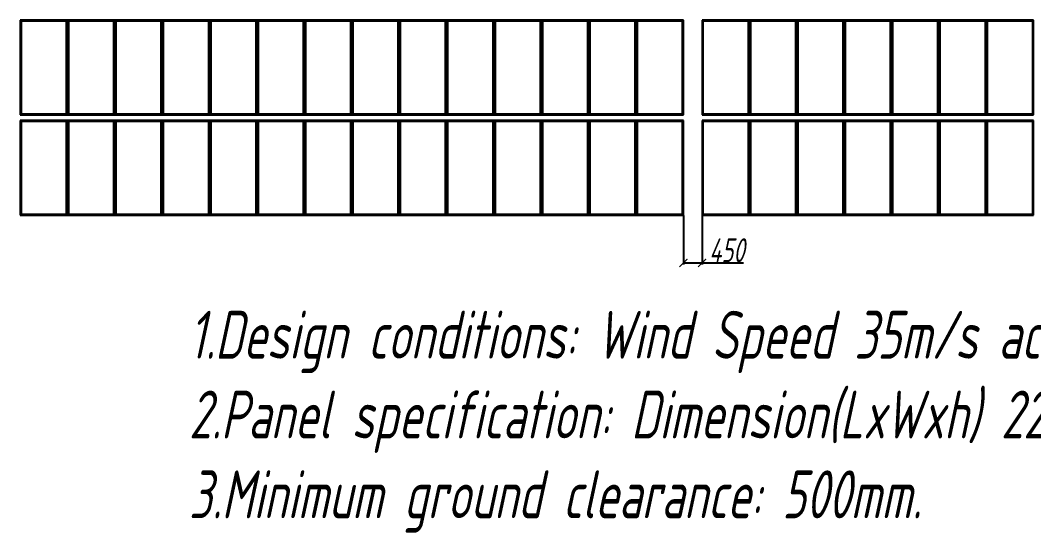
# Model space of a CAD drawing. Header units: millimetres. Extents: x -962 to 79815, y -55582 to 115780.
# Drawn here: x 26771 to 51191, y 79369 to 91722 of the extents above; entities that cross this region are included whole.
import ezdxf

# ---------------------------------------------------------------- set-up
doc = ezdxf.new("R2010")
doc.units = ezdxf.units.MM
doc.layers.add('01-Dimension', color=4, linetype='Continuous')
doc.layers.add('03-Text', color=3, linetype='Continuous')
doc.styles.add('GreenexSolar', font='gbeitc.shx', dxfattribs={"width": 0.8, "height": 576.977143})
doc.dimstyles.new('GreenexSolar', dxfattribs={"dimtxt": 3, "dimasz": 1, "dimexe": 0.18, "dimexo": 0.0625, "dimgap": 0.09, "dimtad": 1, "dimtih": 1, "dimtoh": 1, "dimdec": 0, "dimzin": 0, "dimdsep": 46, "dimtxsty": 'GreenexSolar', "dimblk": 'ARCHTICK', "dimcen": 0.09, "dimclrd": 4, "dimclre": 4, "dimclrt": 3, "dimadec": 0, "dimazin": 0, "dimtfac": 1, "dimtdec": 4, "dimtofl": 0, "dimtmove": 0, "dimatfit": 3, "dimfxl": 1, "dimtolj": 1, "dimtzin": 0, "dimarcsym": 0})

# ---------------------------------------------------------------- blocks, each defined once
blk = doc.blocks.new('*U115')
at = {"color": 7, "linetype": 'Continuous', "lineweight": 25}
for p, q in [((-567, 2348), (-567, 70)), ((567, 2348), (-567, 2348)), ((-550, 87), (-550, 2331)), ((-550, 2331), (550, 2331)), ((-550, 2331), (-547, 2328)), ((-547, 2328), (-547, 90)), ((547, 2328), (-547, 2328)), ((550, 2331), (547, 2328)), ((547, 90), (547, 2328)), ((550, 2331), (550, 87)), ((567, 70), (567, 2348)), ((-567, 70), (567, 70)), ((-547, 90), (-550, 87)), ((550, 87), (-550, 87)), ((-547, 90), (547, 90)), ((547, 90), (550, 87)), ((-567, -70), (-567, -2348)), ((567, -70), (-567, -70)), ((-550, -2331), (-550, -87)), ((-550, -87), (-547, -90)), ((-550, -87), (550, -87)), ((-547, -90), (-547, -2328)), ((547, -90), (-547, -90)), ((550, -87), (547, -90)), ((547, -2328), (547, -90)), ((550, -87), (550, -2331)), ((567, -2348), (567, -70)), ((-567, -2348), (567, -2348)), ((-547, -2328), (-550, -2331)), ((550, -2331), (-550, -2331)), ((-547, -2328), (547, -2328)), ((547, -2328), (550, -2331))]:
    blk.add_line(p, q, dxfattribs=at)
blk = doc.blocks.new('_ArchTick')
at = {"color": 0, "linetype": 'ByBlock', "const_width": 0.15}
blk.add_lwpolyline([(-0.5, -0.5), (0.5, 0.5)], dxfattribs=at)
blk = doc.blocks.new('*D428')
at = {"layer": '01-Dimension', "color": 4, "lineweight": -2, "transparency": 16777216}
for p, q in [((42751, 87014), (42751, 85838)), ((43201, 87014), (43201, 85838)), ((42751, 85872), (43201, 85872)), ((43201, 85872), (44197, 85872))]:
    blk.add_line(p, q, dxfattribs=at)
at = {"layer": 'Defpoints', "color": 0, "transparency": 16777216}
for p in [(42751, 87026), (43201, 87026), (43201, 85872)]:
    blk.add_point(p, dxfattribs=at)
at = {"layer": '01-Dimension', "color": 4, "lineweight": -2, "transparency": 16777216, "xscale": 192.3257142857143, "yscale": 192.3257142857143, "zscale": 192.3257142857143, "rotation": 180}
blk.add_blockref('_ArchTick', (42751, 85872), dxfattribs=at)
at = {"layer": '01-Dimension', "color": 4, "lineweight": -2, "transparency": 16777216, "xscale": 192.3257142857143, "yscale": 192.3257142857143, "zscale": 192.3257142857143}
blk.add_blockref('_ArchTick', (43201, 85872), dxfattribs=at)
at = {"layer": '01-Dimension', "color": 3, "transparency": 16777216, "insert": (43795, 86178), "char_height": 577, "attachment_point": 5, "style": 'GreenexSolar'}
blk.add_mtext('\\A1;450', dxfattribs=at)

msp = doc.modelspace()

# ---------------------------------------------------------------- block references
for p in [(27337.8, 89374.3), (28479.8, 89374.3), (29621.8, 89374.3), (30763.8, 89374.3), (31905.8, 89374.3), (33047.8, 89374.3), (34189.8, 89374.3), (35331.8, 89374.3), (36473.8, 89374.3), (37615.8, 89374.3), (38757.8, 89374.3), (39899.8, 89374.3), (41041.8, 89374.3), (42183.8, 89374.3), (43767.8, 89374.3), (44909.8, 89374.3), (46051.8, 89374.3), (47193.8, 89374.3), (48335.8, 89374.3), (49477.8, 89374.3), (50619.8, 89374.3)]:
    msp.add_blockref('*U115', p)

# ---------------------------------------------------------------- texts
at = {"layer": '03-Text', "insert": (30836.1, 84718.4), "char_height": 1153.9543, "width": 45901.821, "attachment_point": 1, "style": 'GreenexSolar'}
msp.add_mtext('1.Design conditions: Wind Speed 35m/s according to CPP;^J2.Panel specification: Dimension(LxWxh) 2278×1134×30, Max power at STC 500W;^J3.Minimum ground clearance: 500mm.', dxfattribs=at)

# ---------------------------------------------------------------- dimensions: what is measured, and where the dimension line sits
at = {"layer": '01-Dimension'}
dim = msp.add_linear_dim(base=(43200.8, 85872.4), p1=(42750.8, 87026.3), p2=(43200.8, 87026.3), dimstyle='GreenexSolar', override={"dimscale": 192.325714}, dxfattribs=at)
dim.commit()
dim.dimension.update_dxf_attribs({"geometry": '*D428', "text_midpoint": (43795.1, 86178.2)})

doc.saveas('drawing.dxf')
